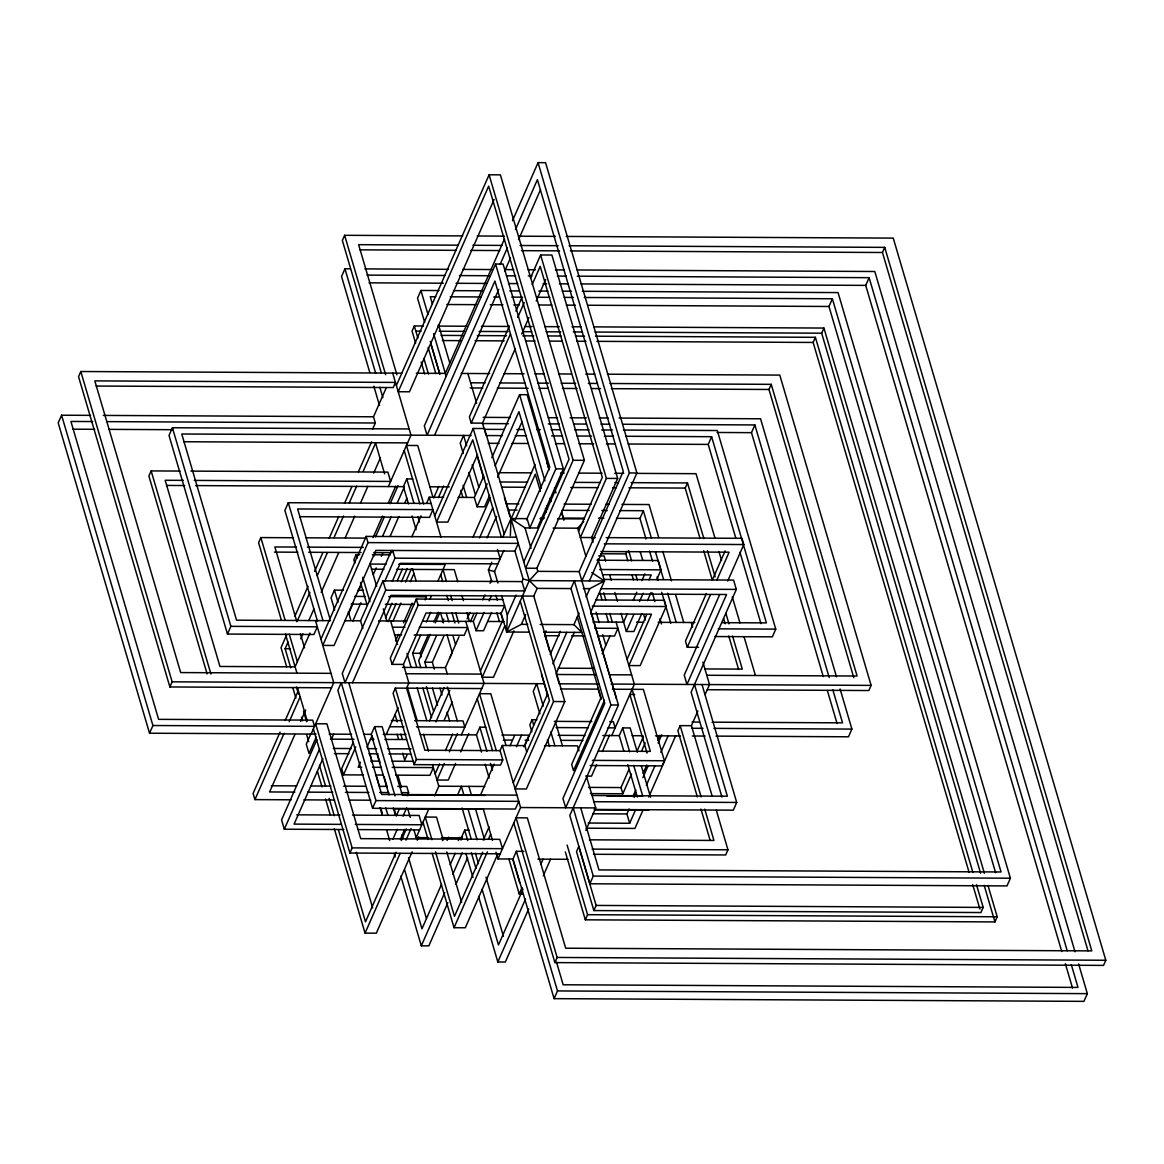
<?xml version="1.0" encoding="UTF-8"?>
<svg xmlns="http://www.w3.org/2000/svg" width="1164" height="1164" viewBox="0 0 1164 1164"><rect width="100%" height="100%" fill="white"/><g stroke="black" fill="none" stroke-linecap="round" stroke-linejoin="round"><path stroke-width="1.5" d="M529.213 632.139L506.66 632.023L507.315 614.999L501.786 596.201M510.356 535.571L511.011 518.562L527.103 518.635L529.838 527.947L555.839 468.845L495.573 264.039L503.081 264.068L563.361 468.874L537.346 527.99L525.022 527.918L511.011 518.562L503.095 536.546M90.603 415.359L61.59 415.213L58.2 422.91L149.53 733.218L316.128 734.077M401.784 373.149L80.811 371.52L78.555 376.656L169.886 686.964L331.464 687.793M180.056 471.056L151.145 470.911L148.89 476.047L207.119 673.912M409.161 428.963L172.418 427.755L169.013 435.467L227.475 634.06L313.902 634.511L317.292 626.799L230.865 626.348L227.475 634.06M462.705 235.914L344.617 235.303L342.347 240.453L381.312 372.844M350.393 268.826L344.937 268.797L341.547 276.508L369.745 372.32M149.53 733.218L152.921 725.521L61.59 415.213M169.886 686.964L172.141 681.828L80.811 371.52M293.444 537.753L260.838 537.579L258.583 542.73L281.412 620.296M431.073 503.445L288.279 502.717L284.889 510.414L317.554 621.401M439.061 290.549L420.932 290.462L417.527 298.173L424.656 322.355M372.611 429.167L375.317 422.998L373.498 416.799L385.939 388.529M423.39 326.007L414.326 325.964L412.056 331.1L415.606 343.147M286.868 634.38L281.033 647.664L286.664 666.812M294.899 616.134L308.038 586.263M314.615 571.335L322.646 553.075M329.223 538.146L338.709 516.569M344.544 503.299L351.848 486.698M358.425 471.769L371.563 441.898M396.371 385.517L489.098 174.789L500.375 174.847L584.386 460.318L536.895 568.265L537.812 571.364L529.271 580.618L506.66 632.023L501.189 613.399L504.579 605.687L418.138 605.251L392.137 664.353L403.413 664.411L426.024 613.021L501.189 613.399M290.753 667.86L285.122 648.726L288.032 642.091M297.518 620.543L309.93 592.345M317.219 575.773L327.433 552.551M333.995 537.637L343.482 516.074M349.316 502.819L356.62 486.232M363.183 471.318L375.579 443.12L384.629 473.85M300.763 638.832L302.96 633.856M308.795 620.601L313.902 608.99M321.191 592.403L338.709 552.609M345.272 537.695L354.758 516.132M360.593 502.877L367.882 486.29M373.717 473.035L380.293 458.107M494.103 199.451L409.466 391.788L398.204 391.73L488.662 186.124L569.036 459.198L523.8 561.994M309.973 633.071L295.118 666.841L219.952 666.463L165.157 480.281L183.345 480.368M343.467 590.163L334.446 590.104L331.056 597.816L334.621 609.951M359.691 554.704L356.082 554.69L353.827 559.826L354.845 563.303M280.088 732.054L253.097 793.411L254.931 799.61L291.146 799.799M285.195 720.458L298.333 690.601M320.944 639.211L366.18 536.415L516.496 537.171M388.369 486.567L410.979 435.176L392.719 373.106M254.931 799.61L284.103 733.291M289.21 721.68L300.152 696.814M367.999 542.613L322.777 645.409L334.053 645.467L375.885 550.383L514.924 551.096L518.315 543.384L367.999 542.613L366.18 536.415M373.062 537.608L382.563 516.045M388.398 502.761L395.702 486.174M504.463 238.969L445.332 373.382L416.305 373.237M512.495 220.724L538.059 162.64L545.567 162.684L636.897 472.991L589.406 580.923M375.536 536.822L384.266 516.991M390.086 503.779L398.073 485.606M495.573 264.039L424.322 425.937L427.072 435.249L494.918 281.048L549.714 467.244L526.521 519.872M500.054 264.534L507.373 247.888M515.434 229.584L537.404 179.663L623.249 471.347L579.148 571.582L618.419 705.006L569.793 815.513L589.886 883.782L1007.006 885.92L1010.396 878.209L838.051 292.586L582.335 291.291M412.798 478.971L406.789 478.942L403.399 486.654L408.477 503.881M294.841 734.571L269.597 791.957L294.87 792.087M300.618 721.462L305.666 709.982M348.283 614.316L353.39 602.719M358.497 591.108L361.407 584.474M373.804 556.29L375.274 552.973M382.563 536.4L391.322 516.496M397.157 503.226L404.446 486.654L195.625 485.592M504.638 271.227L510.501 257.913M518.562 239.609L540.518 189.688M352.881 620.994L360.898 602.748M373.295 574.565L376.219 567.93M381.326 556.334L382.781 553.016M390.086 536.429L398.83 516.54M404.665 503.27L406.862 498.294M434.579 435.292L498.789 289.385M310.599 734.368L306.278 744.174L309.027 753.486L316.215 737.132M362.848 628.575L360.564 620.819L391.497 550.499M311.123 734.048L333.733 682.657L315.473 620.587M382.971 580.88L342.26 673.403L345.01 682.715L385.721 590.192L382.971 580.88L522.01 581.593L523.145 579.017L514.924 551.096M384.891 581.069L394.96 558.167L392.675 550.412M316.914 739.577L281.572 819.907L284.307 829.219L343.831 829.525M392.326 581.273L400.212 563.347L497.916 563.842M411.867 536.75L421.048 515.87M426.664 503.11L429.254 497.232L443.673 497.304M284.307 829.219L319.649 748.889M352.517 682.744L390.973 595.371L533.767 596.099L537.157 588.387L570.986 588.562L574.376 580.851L610.911 704.977L565.675 807.772L562.939 798.46L604.771 703.376L570.986 588.562M397.346 580.618L402.424 569.051M433.692 498.017L438.77 486.45M509.366 326.007L469.383 416.872L471.216 423.085L482.493 423.143L515.157 348.88M515.914 311.137L521.719 297.926M530.449 278.094L540.62 254.974L551.896 255.032L617.662 478.448L591.647 537.564L593.014 542.22M322.865 758.695L294.085 824.112L340.877 824.359M331.507 739.067L333.661 734.164M385.429 618.055L391.962 603.199M401.405 581.753L407.211 568.541M438.435 497.581L443.513 486.028M471.216 423.085L510.429 333.981M517.689 317.466L524.222 302.625M532.21 284.467L540.198 266.323L602.297 477.327L578.552 531.293M388.179 621.663L396.153 603.519M405.581 582.087L411.387 568.905M434.725 515.856L473.181 428.468L484.442 428.527L529.271 580.618L537.157 588.387M392.952 621.154L400.911 603.068M410.325 581.68L413.933 573.459M521.69 334.024L528.951 317.525M536.211 301.025L545.654 279.578M395.542 640.957L398.437 634.365M403.501 622.856L412.187 603.127M477.502 454.673L447.834 522.112L436.558 522.054L472.744 439.817L501.451 537.375M353.245 742.385L341.692 768.662L343.511 774.86L363.313 774.962M502.746 599.489L416.319 599.038L390.304 658.155L392.137 664.353M343.511 774.86L355.791 746.953M425.107 599.867L426.461 596.783L388.718 596.579M489.651 495.34L484.602 506.806L477.08 506.777L474.345 497.464L483.831 475.901M491.848 457.67L519.581 394.669L527.088 394.698L548.913 468.83M429.938 599.242L431.378 595.968M437.853 581.258L445.259 564.438L398.728 564.191M389.082 794.968L371.243 734.353L374.633 726.642L382.156 726.685L402.249 794.954L484.922 795.376M360.36 762.245L358.177 767.221L361.757 767.236M366.936 747.317L372.043 735.706M481.78 688.564L395.353 688.113L393.097 693.249L414.093 764.632L500.535 765.068L502.79 759.932L500.054 750.62L502.31 745.484L524.862 745.6L547.473 694.195M416.727 667.176L412.623 653.266L420.568 635.224M426.33 622.114L430.665 612.279M477.08 506.777L487.178 483.817M495.122 465.789L518.926 411.678L541.449 488.225M421.164 656.772L420.146 653.295L428.076 635.268M433.852 622.143L438.173 612.308M497.581 477.298L522.112 421.557M430.258 634.336L418.705 660.614L420.742 667.569M435.321 622.842L439.643 612.992M473.108 536.968L490.437 497.552M386.273 734.44L398.073 707.639M426.359 667.379L424.831 662.214L436.5 635.675M442.335 622.42L443.804 619.103M479.553 537.855L492.678 508.013M434.376 669.14L432.353 662.243L444.022 635.719M487.061 537.899L496.548 516.336M500.229 853.794L349.913 853.037L352.168 847.887L315.633 723.775L326.909 723.833L360.709 838.647L499.749 839.346L502.484 848.658L352.168 847.887M372.567 808.311L375.957 800.599L341.241 682.686L337.851 690.398L372.567 808.311L515.361 809.038L518.751 801.341L375.957 800.599M406.978 755L404.723 760.136L402.686 753.21M447.252 673.825L445.434 667.612L458.994 636.781M491.877 581.811L488.4 569.953L491.79 562.241M449.813 658.155L451.967 653.251M467.084 618.899L469.965 612.366M511.287 518.446L535.033 464.465M470.402 621.736L473.981 613.588M515.245 519.813L535.324 474.185L540.372 491.353M497.916 583.062L494.525 571.553L503.823 550.441M429.531 720.88L444.11 687.72M491.572 612.497L483.555 630.743L476.032 630.699L473.297 621.401L476.949 613.108M482.784 599.838L484.966 594.862M490.073 583.266L491.528 579.948M414.093 764.632L416.363 759.481L395.353 688.113M435.918 721.898L449.77 690.398M476.032 630.699L484.064 612.468M489.171 600.857L491.353 595.881M396.502 815.426L399.427 808.791M407.269 795.754L408.637 792.669L406.803 786.457L397.782 786.413M444.153 720.283L452.185 702.038M392.923 839.128L397.244 829.277M403.035 816.139L406.643 807.932M400.431 839.171L404.766 829.321M396.124 852.164L365.481 921.801L338.36 829.612M401.231 840.554L406.338 828.943M412.129 851.83L376.321 933.193L365.06 933.135L400.125 853.43M405.974 840.146L411.081 828.521M435.161 773.798L439.541 763.86M445.376 750.591L452.665 734.004M480.397 671.002L503.008 619.612M489.098 174.789L573.125 460.275L525.619 568.207L536.895 568.265M507.315 614.999L516.088 595.037M444.284 763.424L436.995 780.011L448.256 780.069L455.561 763.482M449.391 751.828L457.423 733.582M504.841 625.81L482.216 677.215L493.492 677.273L513.921 630.844M428.832 837.687L416.203 837.614L428.818 808.936M434.536 795.958L438.813 786.209L432.426 764.501M461.424 734.819L484.049 683.413L465.775 621.358M417.25 840.204L418.705 836.887M460.668 751.886L468.685 733.64M506.66 632.023L521.327 624.37L525.692 614.447M481.532 752.133L476.469 734.891L479.859 727.18L485.868 727.209M457.976 794.037L461.366 786.326L463.898 794.954M442.451 840.626L443.877 837.353M447.063 840.466L448.518 837.192M540.62 254.974L606.386 478.389L580.37 537.506L595.27 537.579M546.047 630.83L544.592 634.147L549.539 650.967M458.34 840.524L459.78 837.251M469.194 830.165L464.683 830.136L461.293 837.847L441.447 837.745M480.412 795.245L494.089 764.166M441.491 884.436L421.965 928.799L404.592 869.77M450.162 864.721L455.226 853.227M461.002 840.073L462.457 836.785M447.834 902.682L428.832 945.866L421.31 945.823L444.692 892.686M452.738 874.411L462.239 852.834M581.884 580.894L629.375 472.948L538.059 162.64M510.065 745.717L514.444 735.764M550.194 654.517L560.393 631.31M455.866 884.422L467.564 857.853M516.452 746.735L521.559 735.124M552.929 663.829L566.781 632.328M536.924 719.745L532.094 719.73L529.838 724.866L531.861 731.763M540.111 624.457L573.939 624.632L579.032 613.064M586.132 596.914L589.77 588.649L604.436 580.996L597.961 558.996M523.96 746.764L529.067 735.168L501.873 735.022M556.072 673.811L574.303 632.358M483.278 840.102L489.113 826.833M482.696 852.208L454.469 916.359L435.496 851.903M488.487 839.055L490.655 834.122M513.266 782.717L549.452 700.481L520.235 601.177M591.821 572.572L604.436 580.996L590.861 611.842L616.44 698.735M497.959 853.576L465.309 927.752L454.033 927.708L487.41 851.859M522.491 596.041L553.54 701.543L515.099 788.916L526.375 788.974L564.816 701.601L533.767 596.099M646.02 539.048L639.953 518.431L643.343 510.72L619.888 510.603M627.876 560.859L625.839 553.889L626.96 551.329M523.902 851.35L516.38 851.306L512.989 859.017L497.959 858.945L520.584 807.54L502.31 745.484M602.225 653.659L610.14 635.675M627.265 613.85L623.613 622.158L592.825 621.998M633.129 600.537L636.781 592.229M641.902 580.589L644.827 573.939M700.088 538.554L685.232 488.08L687.502 482.944L631.164 482.653M735.881 538.379L708.221 444.415L711.611 436.704L626.145 436.267M641.728 613.661L633.871 631.514L626.348 631.47L633.667 614.839M639.516 601.541L643.183 593.218M649.032 579.919L651.229 574.929L602.705 574.681M647.431 600.668L651.011 592.549M656.714 579.57L661.007 569.836L658.271 560.524L596.943 560.204M522.447 894.01L519.231 893.996L522.098 887.448M604.451 700.306L573.503 770.626L571.669 764.428L601.075 697.6L577.329 616.92M523 889.209L498.483 944.95L482.1 889.281M627.061 659.362L646.748 614.592M528.689 908.953L505.336 962.002L497.828 961.973L525.546 898.957M540.867 864.139L543.05 859.178M543.282 875.794L550.572 859.207M596.594 764.646L591.53 776.126L586.132 776.112M602.37 751.508L609.587 735.081M595.91 599.955L664.338 600.304L666.157 606.517L640.156 665.619L628.88 665.561L651.491 614.17L590.657 613.85M611.74 735.59L634.365 684.185L616.091 622.129M853.809 677.695L768.982 389.474L771.237 384.338L610.067 383.509M823.254 676.546L751.478 432.659L754.869 424.947L622.595 424.263M623.788 750.984L619.263 735.619L622.653 727.907L630.175 727.951L637.305 752.191M585.841 830.412L595.735 807.918L586.234 775.646M969.117 872.447L813.141 342.449L815.397 337.313L595.517 336.192M995.613 872.709L828.972 306.467L832.362 298.755L584.226 297.489M590.323 793.601L622.827 793.761L621.009 787.562L628.938 769.52M636.868 751.493L643.372 736.739M706.373 593.524L685.465 641.073L687.284 647.271L698.56 647.33M712.15 580.414L725.128 550.892M980.583 873.146L821.668 333.195L823.923 328.059L593.756 326.88M622.827 793.761L631.485 774.089M641.582 751.129L645.191 742.938M687.284 647.271L710.375 594.804M716.864 580.05L729.13 552.187L600.915 551.532M566.257 236.438L893.254 238.111L1105.8 960.256L1103.545 965.393L554.893 962.599L557.149 957.463L516.059 817.826L527.336 817.885L565.689 948.209L1091.788 950.886L884.727 247.365L569.065 245.75M589.886 883.782L593.276 876.085L573.183 807.816M719.498 595.008L684.228 675.149L686.964 684.447L726.554 594.498L598.776 593.858M632.896 796.554L635.82 789.919M643.11 773.347L646.762 765.054M657.704 740.188L659.886 735.212M727.733 581.011L743.796 544.534L741.963 538.321L606.138 537.637M588.227 823.035L629.666 823.254L626.93 813.942L629.098 808.995M634.176 797.456L636.359 792.509M642.892 777.668L647.97 766.13M658.126 743.054L661.749 734.804M987.974 885.426L997.199 916.781L994.944 921.917L585.332 919.822L587.587 914.686L567.115 845.093M1061.772 951.526L865.725 285.384L869.115 277.672L577.257 276.174M629.666 823.254L635.471 810.057M646.355 785.336L655.056 765.548M660.861 752.351L668.107 735.866M1078.621 963.996L1087.336 993.649L1083.946 1001.36L554.093 998.654L557.483 990.942L516.38 851.306M1087.991 950.813L882.458 252.501L884.727 247.365M593.858 910.568L596.128 905.432L578.77 846.475L576.515 851.611L593.858 910.568L980.917 912.547L983.187 907.411L976.509 884.742M603.709 579.425L733.582 580.094L736.332 589.406L691.096 692.202L721.956 797.034M612.409 689.219L643.372 689.379L664.382 760.747L662.112 765.897L590.09 765.519M642.921 810.26L634.918 828.433L586.161 828.186M648.726 797.034L675.629 735.91M697.905 710.971L691.431 725.681L680.154 725.623L677.885 730.774L697.352 796.874M705.093 694.617L709.516 684.563L702.911 662.112M623.38 430.054L717.3 430.534L775.748 629.127L772.358 636.839L714.841 636.548M702.008 684.534L736.71 802.447L733.32 810.159L594.135 809.446M716.282 810.159L727.951 849.807L725.696 854.958L593.495 854.274M840.088 688.986L851.888 729.086L848.483 736.797L715.947 736.114M607.506 374.211L779.778 375.084L871.109 685.392L868.839 690.528L707.261 689.714M553.118 528.063L577.635 528.194L583.731 521.588M477.225 235.986L504.478 236.132M519.013 236.205L555.344 236.379M458.398 245.182L358.628 244.673L396.909 374.779M472.919 245.255L501.946 245.415M520.09 245.502L558.182 245.691M359.996 249.838L456.143 250.333M470.649 250.406L499.676 250.551M521.457 250.653L559.549 250.857M570.433 250.915L882.458 252.501M364.899 268.899L448.373 269.32M462.894 269.393L491.921 269.553M504.623 269.612L513.702 269.655M528.223 269.728L535.469 269.772M555.432 269.873L564.511 269.917M577.213 269.975L874.804 271.503L1075.027 951.788M366.98 275.111L444.924 275.504M459.431 275.577L490.248 275.737M506.558 275.824L515.623 275.868M528.311 275.926L531.933 275.941M557.323 276.072L566.373 276.13M369.017 282.837L443.339 283.216M456.041 283.288L486.858 283.449M508.61 283.55L517.674 283.609M543.05 283.725L546.673 283.754M559.36 283.812L568.425 283.856M581.112 283.929L865.725 285.384M453.567 290.636L482.58 290.782M509.788 290.913L518.853 290.956M538.801 291.058L547.88 291.116M562.387 291.189L571.451 291.233M435.7 296.733L430.273 296.704L432.324 303.688M450.192 296.805L480.979 296.966M493.667 297.038L499.094 297.053M511.767 297.126L522.636 297.184M537.128 297.257L549.801 297.315M564.293 297.387L573.357 297.431M446.801 304.517L475.77 304.662M490.262 304.735L502.95 304.808M513.819 304.866L519.246 304.895M539.165 304.997L551.852 305.055M566.344 305.128L575.394 305.172M588.067 305.244L828.972 306.467M437.882 326.08L466.88 326.24M481.387 326.313L508.566 326.444M524.877 326.531L532.137 326.575M544.81 326.633L559.317 326.706M572.004 326.778L581.069 326.822M415.694 331.129L421.121 331.158M439.25 331.245L464.625 331.376M479.117 331.449L508.115 331.595M522.621 331.667L531.686 331.711M546.178 331.798L560.684 331.871M573.372 331.929L582.422 331.973M595.11 332.046L821.668 333.195M441.054 335.392L462.865 335.508M477.4 335.581L506.471 335.727M522.825 335.814L533.738 335.872M548.273 335.945L560.99 336.018M575.525 336.09L584.619 336.134M442.436 340.557L460.595 340.645M475.145 340.717L504.216 340.877M526.026 340.979L535.105 341.037M549.641 341.11L562.358 341.168M576.908 341.241L585.987 341.285M596.885 341.343L813.141 342.449M461.191 373.455L489.637 373.6M504.143 373.673L524.091 373.775M534.974 373.833L544.039 373.877M558.545 373.95L571.233 374.022M585.739 374.095L594.819 374.139M470.62 382.796L485.097 382.869M499.589 382.956L524.949 383.072M537.623 383.145L548.491 383.203M561.164 383.262L575.656 383.334M588.329 383.407L597.379 383.451M96.19 386.041L393.199 387.554L395.454 382.418L94.822 380.89L180.682 672.574L330.998 673.345M470.169 387.947L482.842 388.019M497.334 388.092L528.121 388.252M538.976 388.296L548.04 388.354M562.532 388.427L577.009 388.5M591.501 388.572L600.551 388.616M611.42 388.674L768.982 389.474M103.305 415.417L373.498 416.799M483.104 417.352L510.312 417.498M548.389 417.687L557.454 417.731M570.142 417.803L586.467 417.891M599.169 417.949L608.234 417.992M619.103 418.051L760.558 418.778L836.494 676.779M92.684 421.557L70.931 421.455L158.61 719.352L312.68 720.138L314.513 726.336L152.921 725.521M107.175 421.63L375.317 422.998M483.089 423.551L508.45 423.681M548.317 423.885L559.186 423.943M573.677 424.016L586.365 424.089M600.857 424.162L609.921 424.205M504.187 429.443L484.311 429.341L482.493 423.143M516.831 429.516L524.047 429.545M536.691 429.618L540.3 429.632M551.139 429.691L560.175 429.734M574.623 429.807L589.071 429.88M601.715 429.953L612.54 429.996M72.983 429.196L94.721 429.298M109.212 429.371L172.621 429.691M717.053 432.47L751.478 432.659M471.114 435.482L181.759 433.997L236.554 620.179L330.503 620.659M486.145 435.554L502.499 435.642M515.23 435.7L526.143 435.758M551.605 435.889L562.503 435.947M577.053 436.02L591.603 436.093M604.334 436.151L613.428 436.209M183.781 441.738L407.589 442.887M488.196 443.295L499.109 443.353M511.84 443.411L528.209 443.499M555.475 443.63L564.569 443.688M579.119 443.76L593.669 443.833M606.4 443.891L615.48 443.935M628.211 444.008L708.221 444.415M573.125 460.275L584.386 460.318M555.839 468.845L563.361 468.874M629.375 472.948L636.897 472.991M190.911 471.114L387.888 472.118L390.624 481.43L194.257 480.426M499.167 472.686L531.672 472.86M560.582 473.006L564.191 473.021M578.639 473.093L602.123 473.21M614.752 473.282L623.788 473.326M636.432 473.384L696.028 473.69L714.929 537.913M606.386 478.389L617.662 478.448M500.316 481.983L527.568 482.129M574.827 482.376L600.275 482.507M614.81 482.58L618.448 482.594M166.539 485.432L184.712 485.534M429.749 486.785L449.304 486.887M501.684 487.149L525.313 487.265M570.753 487.498L598.005 487.643M612.54 487.716L616.178 487.731M628.895 487.803L685.232 488.08M458.107 497.377L474.345 497.464M506.238 503.823L518.882 503.881M564.074 504.114L591.196 504.259M605.644 504.332L609.267 504.347M621.911 504.419L649.032 504.55L658.722 537.492M517.078 510.079L508.057 510.021L510.007 516.641M562.168 510.298L589.231 510.443M601.861 510.501L607.273 510.53M299.643 516.685L429.516 517.354L432.906 509.643L297.62 508.959L329.994 618.942M540.736 517.922L544.345 517.936M562.387 518.038L584.037 518.14M598.471 518.213L603.869 518.242M616.498 518.315L639.953 518.431M539.98 518.707L543.573 518.722M557.614 518.795L584.43 518.926M306.117 537.812L365.874 538.117M604.349 543.821L743.796 544.534M296.529 547.065L274.85 546.949L296.878 621.751M307.354 547.124L363.343 547.4M274.398 552.1L297.868 552.216M308.707 552.274L361.073 552.536M373.717 552.609L391.773 552.696M600.551 553.758L625.839 553.889M372.291 554.762L390.289 554.864M598.703 555.926L604.101 555.956L605.644 561.179M394.96 558.167L500.185 558.705L497.45 549.393M386.201 564.133L370.094 564.045L376.7 586.467M599.678 569.516L661.007 569.836M371.418 569.211L383.945 569.269M396.473 569.341L454.266 569.633L457.816 581.694M537.812 571.364L579.148 571.582M604.436 580.996L529.271 580.618L523.145 579.017M583.324 588.62L589.77 588.649M601.046 588.708L736.332 589.406M385.721 590.192L524.76 590.905L522.01 581.593M357.901 590.235L363.313 590.264M354.569 596.404L365.365 596.463M351.179 604.116L367.358 604.203M385.328 604.291L414.093 604.436M592.331 606.138L666.157 606.517M344.646 620.732L360.564 620.819M378.489 620.907L406.731 621.052M422.838 621.139L473.297 621.401M487.963 621.474L504.07 621.547M636.533 622.231L643.75 622.26M658.184 622.333L694.835 622.522M721.68 622.667L766.407 622.886L711.611 436.704M521.327 624.37L527.772 624.399M392.457 627.178L404.97 627.236M419.287 627.309L467.608 627.556L464.218 635.268L414.108 635.02M594.659 628.211L617.924 628.327L614.534 636.039L598.427 635.951M718.246 628.836L775.748 629.127M543.792 632.212L581.825 632.401L573.939 624.632M394.421 634.918L401.58 634.947M544.737 635.689L559.055 635.762M571.582 635.82L584.11 635.879M285.122 648.726L289.952 648.755M412.623 653.266L420.146 653.295M424.831 662.214L432.353 662.243M402.482 667.394L445.434 667.612M558.167 668.194L593.946 668.369M704.817 668.936L742.297 669.125L732.563 636.068M406.149 673.723L481.299 674.102M595.837 674.698L556.465 674.494L559.2 683.806L598.572 683.996M610.154 674.771L631.616 674.873M706.781 675.266L857.097 676.022L771.237 384.338M172.141 681.828L544.17 683.719M611.1 684.068L871.109 685.392M560.524 688.957L598.107 689.146M634.671 694.486L629.84 694.472L647.082 753.079M553.54 701.543L564.816 701.601M610.911 704.977L618.419 705.006M391.424 720.531L402.162 720.589M414.675 720.662L462.996 720.894L464.829 727.107L416.508 726.86M554.253 721.36L591.836 721.564M609.732 721.651L613.312 721.665L615.13 727.878L607.986 727.835M692.1 722.073L699.346 722.102M712.033 722.175L842.547 722.844L832.798 689.743M389.664 726.729L403.981 726.802M556.086 727.573L588.3 727.733M692.114 728.271L702.998 728.329M713.896 728.373L851.888 729.086M329.15 734.135L351.557 734.251M364.085 734.324L371.243 734.353M383.262 734.411L405.96 734.528M420.277 734.6L476.469 734.891M558.065 735.313L584.91 735.444M602.792 735.532L619.263 735.619M632.168 735.692L642.95 735.75M655.536 735.808L680.46 735.939M692.347 735.997L705.064 736.055M330.532 739.155L354.06 739.271M370.341 739.358L373.964 739.373M384.818 739.431L406.527 739.533M503.401 740.028L512.436 740.071M525.11 740.144L528.732 740.159M561.295 740.333L583.004 740.435M544.519 745.688L577.475 745.862L578.959 750.94M333.282 748.452L351.368 748.554M367.649 748.641L376.7 748.685M387.554 748.743L411.081 748.859M500.054 750.62L424.889 750.242L406.629 688.171L408.884 683.035L403.413 664.411M598.471 751.115L650.37 751.391L632.096 689.321M334.417 753.617L348.938 753.69M368.886 753.792L377.965 753.836M388.849 753.894L410.616 754.01M416.363 759.481L502.79 759.932M592.36 760.383L664.382 760.747M370.661 761.081L379.609 761.125M392.137 761.198L413.613 761.3M372.495 767.294L381.443 767.338M392.181 767.382L433.343 767.6L429.938 775.311L395.731 775.137M375.928 775.035L383.131 775.064M438.813 786.209L484.791 786.457M271.372 785.773L296.66 785.904M311.108 785.976L330.969 786.078M343.613 786.136L365.278 786.253M379.726 786.326L386.943 786.355M588.504 787.388L621.009 787.562M307.514 792.146L332.788 792.277M345.432 792.349L368.901 792.466M379.74 792.524L388.776 792.568M401.405 792.626L408.637 792.669M516.918 795.128L381.647 794.445L348.764 682.73M592.083 795.507L727.369 796.205L694.486 684.49M606.808 796.001L642.746 796.176L633.711 765.461M303.819 799.857L334.606 800.017M349.098 800.09L370.836 800.206M593.902 801.72L736.71 802.447M520.584 807.54L595.735 807.918M393.156 808.835L483.351 809.286L492.488 840.321M594.586 809.853L648.697 810.129M592.694 813.767L626.93 813.942M296.747 814.829L339.932 815.047M352.532 815.12L419.113 815.455L421.848 824.767L355.267 824.432M358.265 829.597L419.593 829.903M589.348 839.811L713.939 840.452L704.729 809.126M592.127 849.123L727.951 849.807M537.855 859.148L567.916 859.294M593.276 876.085L1010.396 878.209M596.128 905.432L983.187 907.411M587.587 914.686L997.199 916.781M557.149 957.463L1105.8 960.256M557.483 990.942L1087.336 993.649M488.4 569.953L494.525 571.553M869.115 277.672L1067.228 950.784M1071.331 964.738L1077.995 987.407L563.172 984.773L556.538 962.25M1065.366 963.734L1072.553 988.134M832.362 298.755L1001.055 871.967L598.965 869.915L580.705 807.845M823.923 328.059L984.38 873.233M984.177 885.338L994.944 921.917M815.397 337.313L972.929 872.534M972.711 884.655L979.899 909.055M754.869 424.947L829.205 677.55M827.357 690.485L837.091 723.586M739.969 552.303L760.965 623.642M719.017 551.794L721.578 560.481M732.302 596.928L739.969 622.958M744.058 636.839L755.291 675.033M687.502 482.944L703.885 538.626M707.479 550.805L715.162 576.908M725.914 613.443L728.984 623.889M703.682 550.732L712.383 580.312M723.644 618.593L725.187 623.802M728.766 635.995L738.5 669.053M691.256 622.507L692.624 627.163M662.811 551.372L671.483 580.851M675.571 594.717L683.734 622.464M643.343 510.72L651.433 538.219M655.478 551.969L663.582 579.468M667.627 593.218L676.226 622.434M649.556 551.081L652.597 561.397M657.151 576.864L658.155 580.298M661.705 592.331L670.799 623.264M640.185 551.576L642.717 560.19M652.364 592.942L654.896 601.57M659.973 618.797L661.487 623.977M691.431 725.681L712.223 796.365M628.604 550.499L631.674 560.932M635.777 574.841L637.305 580.065M680.154 725.623L701.15 796.947M631.979 574.769L633.507 579.992M643.75 614.781L645.293 620.005M700.932 809.053L710.142 840.364M609.732 575.103L611.275 580.327M614.854 592.505L617.429 601.206M621.009 613.399L626.348 631.47M603.679 592.782L605.716 599.678M609.776 613.472L612.308 622.085M599.897 592.752L601.933 599.649M605.993 613.443L608.525 622.056M577.635 528.194L585.899 556.276M596.099 612.206L599.154 622.595M602.734 634.715L605.789 645.103M641.379 766.058L650.56 797.224M554.486 487.789L556.014 492.969M561.586 511.927L563.623 518.824M547.022 462.894L549.073 469.849M561.863 513.295L563.9 520.235M622.653 727.907L629.68 751.813M519.581 394.669L544.941 480.863M550.019 498.105L551.038 501.553M627.803 764.632L637.348 797.064M546.571 505.627L547.589 509.104M545.421 508.508L546.44 511.942M597.67 687.764L601.061 699.258M525.022 527.918L531.06 548.404M467.87 373.498L476.643 403.282M484.777 430.898L485.679 433.997M504.405 497.61L507.606 508.479M473.181 428.468L504.23 533.97M438.479 324.596L449.77 362.95M477.196 456.172L483.788 478.579M541.435 674.422L547.72 695.796M555.33 721.651L562.445 745.789M420.932 290.462L428.046 314.644M433.634 333.646L446.234 376.481M466.633 445.783L463.592 435.438L460.202 443.149L463.243 453.494M472.22 464.742L478.811 487.163M543.253 706.097L536.662 683.69L533.258 691.401L539.863 713.808M550.863 731.952L554.922 745.746M430.243 341.358L439.905 374.182M468.83 472.453L475.421 494.86M547.473 739.664L549.495 746.561M430.898 344.049L439.628 373.688M428.134 347.454L435.831 373.6M495.864 595.342L497.363 600.42M463.097 485.272L466.648 497.334M500.636 612.846L503.183 621.46M532.094 719.73L533.621 724.896M414.326 325.964L417.861 338.011M423.943 358.658L428.498 374.139M460.828 490.408L462.865 497.304M496.853 612.802L499.4 621.431M421.179 362.077L424.714 374.11M565.355 851.975L585.332 919.822M524.862 745.6L526.681 751.799M432.95 497.232L417.731 445.506L406.454 445.448L423.711 504.07M461.875 595.488L463.403 600.668M466.953 612.73L469.485 621.343M506.02 745.469L490.801 693.759L479.524 693.7L496.271 750.591M429.254 497.232L441.04 537.288M344.617 235.303L385.633 374.677M442.989 569.574L446.539 581.636M450.599 595.43L452.127 600.609M455.677 612.671L458.718 623.016M404.199 450.584L419.928 504.027M440.734 574.71L442.757 581.607M446.816 595.401L448.344 600.566M451.894 612.642L454.935 622.987M477.269 698.837L492.488 750.562M513.79 822.963L554.893 962.599M344.937 268.797L375.71 373.324M379.813 387.263L382.883 397.71M406.789 478.942L413.889 503.066M417.949 516.86L419.477 522.039M446.365 613.399L448.911 622.027M452.971 635.82L455.502 644.434M479.859 727.18L486.959 751.318M490.51 763.38L492.532 770.277M373.848 386.259L379.493 405.421M412.027 515.958L416.086 529.751M440.443 612.497L443.484 622.842M447.034 634.904L452.112 652.146M485.082 764.195L489.142 777.989M512.989 859.017L554.093 998.654M512.582 858.61L519.653 882.647M509.003 859.236L519.231 893.996M412.565 568.803L416.13 580.909M447.383 687.109L457.277 720.72M495.966 852.164L497.959 858.945M416.319 599.038L418.138 605.251M439.963 688.099L441.985 694.995M447.063 712.237L449.595 720.865M468.874 786.369L471.42 794.983M475.479 808.776L484.602 839.811M432.441 688.069L437.519 705.311M467.957 808.747L477.094 839.768M486.028 877.147L503.43 936.293M426.388 686.716L433.561 711.088M462.064 807.962L471.289 839.302M475.392 853.227L478.462 863.673M422.867 688.055L431.568 717.621M464.683 830.136L467.753 840.568M471.347 852.746L475.945 868.402M407.007 653.382L411.067 667.176M417.149 687.866L426.795 720.618M465.862 853.358L472.962 877.496M478.549 896.455L497.828 961.973M390.624 620.979L397.521 644.419M423.536 734.309L428.527 751.231M407.313 687.109L417.076 720.254M383.291 608.874L386.841 620.936M443.178 839.768L436.515 817.113L425.253 817.055L431.917 839.71M446.772 851.961L461.642 902.478M356.082 554.69L357.101 558.167M362.746 577.315L369.919 601.686M360.476 582.451L367.14 605.076M395.193 714.929L397.244 721.898M400.823 734.091L402.366 739.315M397.084 734.193L398.612 739.373M422.983 822.191L428.076 839.491M432.15 853.328L454.033 927.708M397.928 775.559L401.42 787.402M407.735 808.835L410.223 817.303M413.918 829.859L416.203 837.614M348.312 611.711L350.83 620.252M334.446 590.104L338.011 602.239M374.633 726.642L395.018 795.929M394.232 809.038L396.269 815.993M401.886 835.083L402.919 838.56M408.535 857.65L426.417 918.425M372.291 736.594L373.309 740.071M377.412 753.996L379.973 762.696M384.062 776.606L387.132 787.053M393.287 807.932L395.338 814.887M369.89 753.952L372.451 762.653M376.045 774.831L379.624 787.01M385.764 807.889L387.816 814.858M380.788 808.107L382.316 813.33M394.13 853.43L395.149 856.908M400.794 876.085L421.31 945.823M380.017 807.612L382.068 814.553M386.666 830.165L389.722 840.583M288.279 502.717L322.981 620.63M300.458 633.929L304.546 647.853M356.286 852.281L372.669 907.935M260.838 537.579L285.195 620.339M289.254 634.118L297.373 661.705M285.471 634.089L296.936 673.054M313.378 728.911L349.913 853.037M297.417 687.502L307.267 720.952M296.383 686.993L298.435 693.948M303.542 711.335L306.612 721.782M319.416 765.257L325.556 786.136M329.15 798.3L334.257 815.702M292.819 687.691L295.889 698.138M301.52 717.286L302.553 720.763M306.641 734.702L308.693 741.657M317.408 771.252L322.021 786.922M325.6 799.101L330.212 814.771M334.315 828.695L365.06 933.135M172.418 427.755L230.865 626.348M151.145 470.911L210.917 673.985"/></g></svg>
